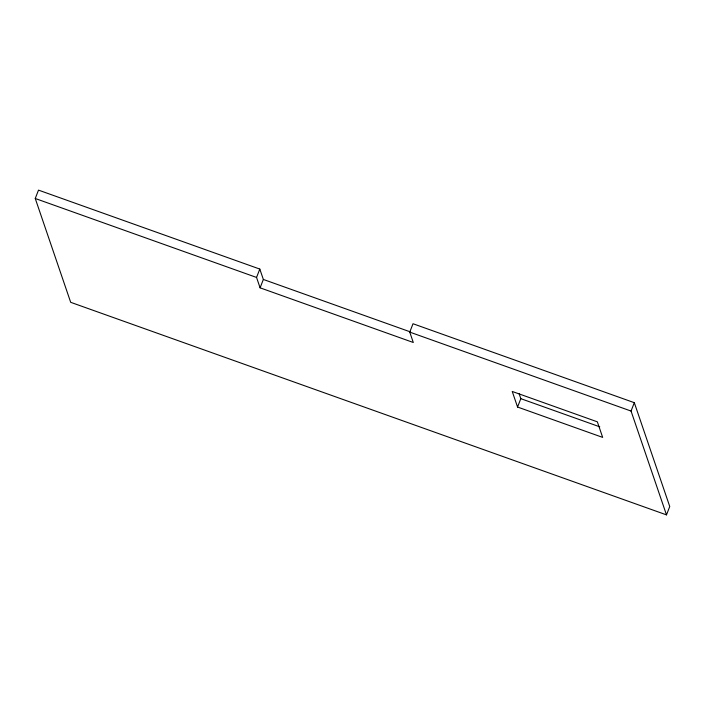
<?xml version="1.0" encoding="UTF-8"?>
<svg xmlns="http://www.w3.org/2000/svg" width="705" height="705" viewBox="0 0 705 705"><rect width="100%" height="100%" fill="white"/><g stroke="black" fill="none" stroke-linecap="round" stroke-linejoin="round"><path stroke-width="1.06" d="M35.25 198.493L38.511 190.121L259.81 269.072L263.353 279.453L260.092 287.825L413.297 342.489L409.755 332.108L413.015 323.736L634.315 402.687L669.75 506.507L666.489 514.879L70.685 302.313L35.25 198.493L256.55 277.444L260.092 287.825M256.55 277.444L259.81 269.072M517.558 407.032L512.235 391.46L597.355 421.828L602.669 437.4L517.558 407.032L520.819 398.669L519.047 393.469M666.489 514.879L631.054 411.059L634.315 402.687M263.353 279.453L410.354 331.896M409.755 332.108L631.054 411.059M520.819 398.669L599.779 426.833"/></g></svg>
